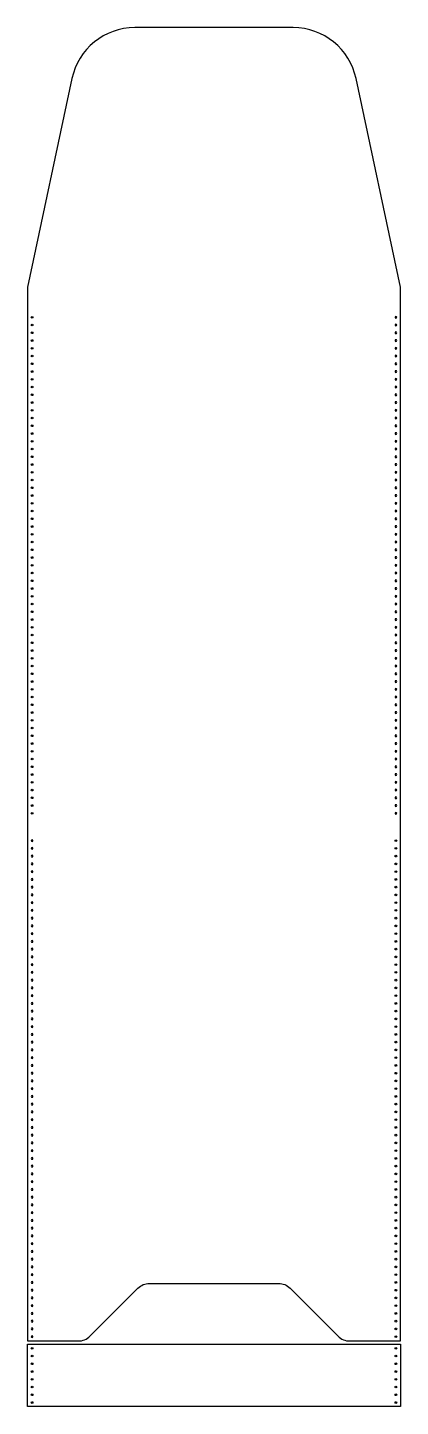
# Model space of a CAD drawing. Header units: millimetres. Extents: x 3029 to 3274, y 1452 to 2358.
import ezdxf

# ---------------------------------------------------------------- set-up
doc = ezdxf.new("R2010")
doc.units = ezdxf.units.MM

# ---------------------------------------------------------------- blocks, each defined once
blk = doc.blocks.new('*U37')
blk.add_circle((0, 0), 0.55)
blk = doc.blocks.new('*U38')
at = {"color": 0, "linetype": 'ByBlock', "lineweight": -2, "transparency": 16777216, "rotation": 270.0000000000001}
for p in [(2259.42, 2231.22), (2259.42, 2226.13), (2259.42, 2221.03), (2259.42, 2215.94), (2259.42, 2210.84), (2259.42, 2205.75), (2259.42, 2200.66), (2259.42, 2195.56), (2259.42, 2190.47), (2259.42, 2185.37), (2259.42, 2180.28), (2259.42, 2175.19), (2259.42, 2170.09), (2259.42, 2165), (2259.42, 2159.9), (2259.42, 2154.81), (2259.42, 2149.72), (2259.42, 2144.62), (2259.42, 2139.53), (2259.42, 2134.44), (2259.42, 2129.34), (2259.42, 2124.25), (2259.42, 2119.15), (2259.42, 2114.06), (2259.42, 2108.97), (2259.42, 2103.87), (2259.42, 2098.78), (2259.42, 2093.68), (2259.42, 2088.59), (2259.42, 2083.5), (2259.42, 2078.4), (2259.42, 2073.31), (2259.42, 2068.21), (2259.42, 2063.12), (2259.42, 2058.03), (2259.42, 2052.93), (2259.42, 2047.84), (2259.42, 2042.74), (2259.42, 2037.65), (2259.42, 2032.56), (2259.42, 2027.46), (2259.42, 2022.37), (2259.42, 2017.27), (2259.42, 2012.18), (2259.42, 2007.09), (2259.42, 2001.99), (2259.42, 1996.9), (2259.42, 1991.8), (2259.42, 1986.71), (2259.42, 1981.62), (2259.42, 1976.52), (2259.42, 1971.43), (2259.42, 1966.33), (2259.42, 1961.24), (2259.42, 1956.15), (2259.42, 1951.05), (2259.42, 1945.96), (2259.42, 1940.86), (2259.42, 1935.77), (2259.42, 1930.68), (2259.42, 1925.58), (2259.42, 1920.49), (2259.42, 1915.39), (2259.42, 1910.3), (2259.42, 1905.21)]:
    blk.add_blockref('*U37', p, dxfattribs=at)
blk = doc.blocks.new('*U35')
blk.add_circle((0, 0), 0.55)
blk = doc.blocks.new('*U36')
at = {"color": 0, "linetype": 'ByBlock', "lineweight": -2, "transparency": 16777216, "rotation": 270.0000000000001}
for p in [(2259.42, 2231.22), (2259.42, 2226.13), (2259.42, 2221.03), (2259.42, 2215.94), (2259.42, 2210.84), (2259.42, 2205.75), (2259.42, 2200.66), (2259.42, 2195.56), (2259.42, 2190.47), (2259.42, 2185.37), (2259.42, 2180.28), (2259.42, 2175.19), (2259.42, 2170.09), (2259.42, 2165), (2259.42, 2159.9), (2259.42, 2154.81), (2259.42, 2149.72), (2259.42, 2144.62), (2259.42, 2139.53), (2259.42, 2134.44), (2259.42, 2129.34), (2259.42, 2124.25), (2259.42, 2119.15), (2259.42, 2114.06), (2259.42, 2108.97), (2259.42, 2103.87), (2259.42, 2098.78), (2259.42, 2093.68), (2259.42, 2088.59), (2259.42, 2083.5), (2259.42, 2078.4), (2259.42, 2073.31), (2259.42, 2068.21), (2259.42, 2063.12), (2259.42, 2058.03), (2259.42, 2052.93), (2259.42, 2047.84), (2259.42, 2042.74), (2259.42, 2037.65), (2259.42, 2032.56), (2259.42, 2027.46), (2259.42, 2022.37), (2259.42, 2017.27), (2259.42, 2012.18), (2259.42, 2007.09), (2259.42, 2001.99), (2259.42, 1996.9), (2259.42, 1991.8), (2259.42, 1986.71), (2259.42, 1981.62), (2259.42, 1976.52), (2259.42, 1971.43), (2259.42, 1966.33), (2259.42, 1961.24), (2259.42, 1956.15), (2259.42, 1951.05), (2259.42, 1945.96), (2259.42, 1940.86), (2259.42, 1935.77), (2259.42, 1930.68), (2259.42, 1925.58), (2259.42, 1920.49), (2259.42, 1915.39), (2259.42, 1910.3), (2259.42, 1905.21)]:
    blk.add_blockref('*U35', p, dxfattribs=at)
blk = doc.blocks.new('*U30')
blk.add_circle((0, 0), 0.55)
blk = doc.blocks.new('*U32')
at = {"color": 0, "linetype": 'ByBlock', "lineweight": -2, "transparency": 16777216, "rotation": 270.0000000000001}
for p in [(2259.42, 2231.22), (2259.42, 2226.13), (2259.42, 2221.03), (2259.42, 2215.94), (2259.42, 2210.84), (2259.42, 2205.75), (2259.42, 2200.66), (2259.42, 2195.56), (2259.42, 2190.47), (2259.42, 2185.37), (2259.42, 2180.28), (2259.42, 2175.19), (2259.42, 2170.09), (2259.42, 2165), (2259.42, 2159.9), (2259.42, 2154.81), (2259.42, 2149.72), (2259.42, 2144.62), (2259.42, 2139.53), (2259.42, 2134.44), (2259.42, 2129.34), (2259.42, 2124.25), (2259.42, 2119.15), (2259.42, 2114.06), (2259.42, 2108.97), (2259.42, 2103.87), (2259.42, 2098.78), (2259.42, 2093.68), (2259.42, 2088.59), (2259.42, 2083.5), (2259.42, 2078.4), (2259.42, 2073.31), (2259.42, 2068.21), (2259.42, 2063.12), (2259.42, 2058.03), (2259.42, 2052.93), (2259.42, 2047.84), (2259.42, 2042.74), (2259.42, 2037.65), (2259.42, 2032.56), (2259.42, 2027.46), (2259.42, 2022.37), (2259.42, 2017.27), (2259.42, 2012.18), (2259.42, 2007.09), (2259.42, 2001.99), (2259.42, 1996.9), (2259.42, 1991.8), (2259.42, 1986.71), (2259.42, 1981.62), (2259.42, 1976.52), (2259.42, 1971.43), (2259.42, 1966.33), (2259.42, 1961.24), (2259.42, 1956.15), (2259.42, 1951.05), (2259.42, 1945.96), (2259.42, 1940.86), (2259.42, 1935.77), (2259.42, 1930.68), (2259.42, 1925.58), (2259.42, 1920.49), (2259.42, 1915.39), (2259.42, 1910.3), (2259.42, 1905.21)]:
    blk.add_blockref('*U30', p, dxfattribs=at)

msp = doc.modelspace()

# ---------------------------------------------------------------- linework, layer by layer
for p, q in [((3031.89, 2000.46), (3032.16, 2000.46)), ((3270.89, 2000.46), (3271.16, 2000.46))]:
    msp.add_line(p, q)
msp.add_lwpolyline([(3099.49, 2358.46, 0.354119), (3058.16, 2324.99), (3029.02, 2187.89), (3029.02, 1495.19), (3062.43, 1495.19, 0.198912), (3069.99, 1498.32), (3101.57, 1529.9, -0.198912), (3109.12, 1533.03), (3193.92, 1533.03, -0.198912), (3201.48, 1529.9), (3233.05, 1498.32, 0.198912), (3240.61, 1495.19), (3274.02, 1495.19), (3274.02, 2187.89), (3244.88, 2324.99, 0.354119), (3203.55, 2358.46)], format="xyb", close=True)
msp.add_lwpolyline([(3029.02, 1452.18), (3029.02, 1493.18), (3274.02, 1493.18), (3274.02, 1452.18)], close=True)
for centre in [(3032.02, 2168.03), (3032.02, 2162.93), (3032.02, 2157.84), (3032.02, 2152.74), (3032.02, 2147.65), (3032.02, 2142.56), (3032.02, 2137.46), (3032.02, 2132.37), (3032.02, 2127.27), (3032.02, 2122.18), (3032.02, 2117.09), (3032.02, 2111.99), (3032.02, 2106.9), (3032.02, 2101.8), (3032.02, 2096.71), (3032.02, 2091.62), (3032.02, 2086.52), (3032.02, 2081.43), (3032.02, 2076.33), (3032.02, 2071.24), (3032.02, 2066.15), (3032.02, 2061.05), (3032.02, 2055.96), (3032.02, 2050.87), (3032.02, 2045.77), (3032.02, 2040.68), (3032.02, 2035.58), (3032.02, 2030.49), (3032.02, 2025.4), (3032.02, 2020.3), (3032.02, 2015.21), (3032.02, 2010.11), (3032.02, 2005.02), (3032.02, 1999.93), (3032.02, 1994.83), (3032.02, 1989.74), (3032.02, 1984.64), (3032.02, 1979.55), (3032.02, 1974.46), (3032.02, 1969.36), (3032.02, 1964.27), (3032.02, 1959.17), (3032.02, 1954.08), (3032.02, 1948.99), (3032.02, 1943.89), (3032.02, 1938.8), (3032.02, 1933.7), (3032.02, 1928.61), (3032.02, 1923.52), (3032.02, 1918.42), (3032.02, 1913.33), (3032.02, 1908.23), (3032.02, 1903.14), (3032.02, 1898.05), (3032.02, 1892.95), (3032.02, 1887.86), (3032.02, 1882.76), (3032.02, 1877.67), (3032.02, 1872.58), (3032.02, 1867.48), (3032.02, 1862.39), (3032.02, 1857.29), (3032.02, 1852.2), (3032.02, 1847.11), (3032.02, 1842.01), (3032.02, 1490.39), (3271.02, 1490.39), (3032.02, 1485.29), (3032.02, 1480.2), (3271.02, 1485.29), (3271.02, 1480.2), (3032.02, 1475.11), (3032.02, 1470.01), (3271.02, 1475.11), (3271.02, 1470.01), (3032.02, 1464.92), (3032.02, 1459.82), (3271.02, 1464.92), (3271.02, 1459.82), (3032.02, 1454.73), (3271.02, 1454.73)]:
    msp.add_circle(centre, 0.55)

# ---------------------------------------------------------------- block references
at = {"xscale": -1}
msp.add_blockref('*U38', (5530.44, -63.19), dxfattribs=at)
at = {"xscale": -1, "rotation": 180}
msp.add_blockref('*U32', (772.6, 3729.25), dxfattribs=at)
at = {"rotation": 180}
msp.add_blockref('*U36', (5530.44, 3729.25), dxfattribs=at)

doc.saveas('drawing.dxf')
